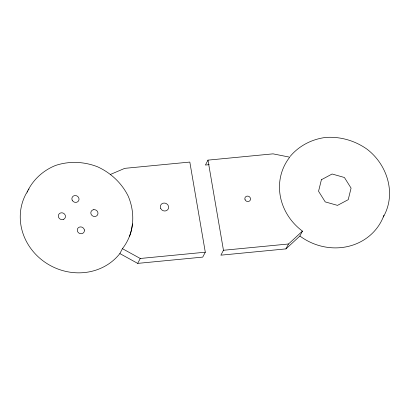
<?xml version="1.0" encoding="UTF-8"?>
<svg xmlns="http://www.w3.org/2000/svg" width="410" height="410" viewBox="0 0 410 410"><rect width="100%" height="100%" fill="white"/><g stroke="black" fill="none" stroke-linecap="round" stroke-linejoin="round"><path stroke-width="0.61" d="M129.575 236.262C134.393 223.178 133.645 208.823 128.176 196.067C121.667 183.003 110.731 172.769 97.467 166.757C84.014 161.535 69.162 160.874 55.437 165.502C42.676 170.652 32.257 180.395 26.706 193.038M26.409 193.166A55.821 51.609 27.6 0 0 46.474 263.246A55.821 51.609 27.6 0 0 119.863 253.575L122.426 248.675A55.821 51.609 27.6 0 0 132.43 223.88M119.863 253.575L137.688 263.384L140.251 258.479L205.297 252.201L189.82 162.068L124.773 168.346L110.305 174.491M207.983 160.131L223.46 250.269L220.898 255.169L285.949 248.89L299.879 236.016L302.442 231.117A55.821 51.609 27.6 0 1 289.742 157.179L273.034 153.852L207.983 160.131L205.42 165.035L209.208 164.666M205.297 252.201L202.735 257.106L137.688 263.384M285.949 248.89L288.512 243.991L302.442 231.117M383.294 216.962C396.67 193.94 387.353 164.477 366.796 149.025C354.845 140.635 340.433 136.438 325.837 137.411C312 139.133 299.136 145.683 290.136 156.425M223.46 250.269L288.512 243.991M122.426 248.675L140.251 258.479M383.944 215.25A55.821 51.609 27.6 0 1 299.879 236.016M27.024 192.095A55.821 51.609 27.6 0 1 27.675 191.045M28.346 190.009A55.821 51.609 27.6 0 1 29.043 188.995M321.414 179.713L318.555 191.265L325.222 201.894L337.507 205.379L348.218 199.675L351.078 188.123L344.41 177.494L332.12 174.009L321.414 179.713M93.818 209.679L92.926 209.884A3.628 3.357 27.6 0 0 90.882 213.42A3.628 3.357 27.6 0 0 94.054 216.449L94.987 216.48A3.628 3.357 27.6 0 0 97.928 212.739A3.628 3.357 27.6 0 0 93.818 209.679M63.355 219.411L62.463 219.616A3.628 3.357 27.6 0 1 58.353 216.557A3.628 3.357 27.6 0 1 61.295 212.821L62.228 212.846A3.628 3.357 27.6 0 1 65.4 215.88A3.628 3.357 27.6 0 1 63.355 219.411M84.357 229.995L84.086 229.123A3.628 3.357 27.6 0 0 80.252 226.935A3.628 3.357 27.6 0 0 77.28 229.784L77.311 230.676A3.628 3.357 27.6 0 0 81.416 233.731A3.628 3.357 27.6 0 0 84.357 229.995M72.196 200.172L71.924 199.306A3.628 3.357 27.6 0 1 74.866 195.565A3.628 3.357 27.6 0 1 78.971 198.624L79.002 199.516A3.628 3.357 27.6 0 1 76.029 202.361A3.628 3.357 27.6 0 1 72.196 200.172M245.088 199.788A2.901 2.685 27.6 0 0 250.013 200.551A2.901 2.685 27.6 0 0 247.968 196.123A2.901 2.685 27.6 0 0 245.088 199.788M160.674 208.444A4.243 3.921 27.6 0 0 167.874 209.561A4.243 3.921 27.6 0 0 164.887 203.093A4.243 3.921 27.6 0 0 160.674 208.444"/></g></svg>
